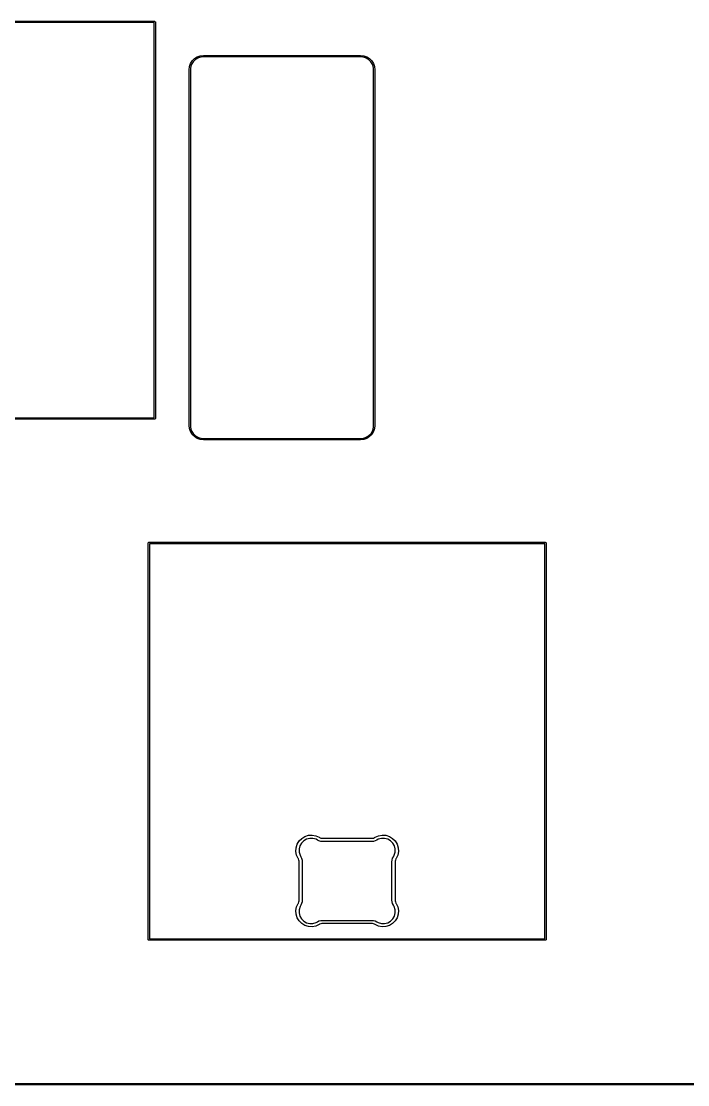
# Model space of a CAD drawing. Header units: millimetres. Extents: x 53 to 494, y -224 to -59.
# Drawn here: x 319.67 to 344.04, y -224.06 to -185.19 of the extents above; entities that cross this region are included whole.
import ezdxf

# ---------------------------------------------------------------- set-up
doc = ezdxf.new("R2010")
doc.units = ezdxf.units.MM
for name, color, linetype, true_color in [('Edge.Cuts', 254, 'CONTINUOUS', 0xd0d2cd), ('F.Courtyard', 6, 'CONTINUOUS', 0xff26e2), ('User.Eco2', 31, 'CONTINUOUS', 0xd8c852)]:
    doc.layers.add(name, color=color, linetype=linetype, true_color=true_color)

msp = doc.modelspace()

# ---------------------------------------------------------------- linework, layer by layer
at = {"layer": 'Edge.Cuts', "linetype": 'CONTINUOUS'}
for p, q in [((310.0493, -185.185), (324.5493, -185.185)), ((324.5243, -185.235), (310.0743, -185.235)), ((324.5243, -199.685), (324.5243, -185.235)), ((324.5493, -185.185), (324.558867, -185.186903)), ((324.558867, -185.186903), (324.572397, -185.200433)), ((324.572397, -185.200433), (324.5743, -185.21)), ((324.5743, -185.21), (324.5743, -199.71)), ((325.920076, -186.632658), (326.003207, -186.549527)), ((326.038883, -186.579894), (325.950443, -186.668334)), ((326.003207, -186.549527), (326.102754, -186.48698)), ((326.1472, -186.517361), (326.038883, -186.579894)), ((326.102754, -186.48698), (326.213725, -186.448156)), ((326.268012, -186.484997), (326.1472, -186.517361)), ((326.213725, -186.448156), (326.330547, -186.435001)), ((326.330548, -186.485001), (326.268012, -186.484997)), ((326.330547, -186.435001), (326.33055, -186.435001)), ((326.33055, -186.485001), (326.330548, -186.485)), ((326.330548, -186.485), (326.330548, -186.485001)), ((326.33055, -186.435001), (332.079339, -186.435001)), ((332.079339, -186.485001), (326.33055, -186.485001)), ((332.079339, -186.435001), (332.196163, -186.448163)), ((332.141874, -186.485), (332.079339, -186.485001)), ((332.262683, -186.51737), (332.141874, -186.485)), ((332.196163, -186.448163), (332.307129, -186.486991)), ((332.370997, -186.579905), (332.262683, -186.51737)), ((332.307129, -186.486991), (332.406672, -186.549538)), ((332.459435, -186.668343), (332.370997, -186.579905)), ((332.406672, -186.549538), (332.489802, -186.632668)), ((325.80555, -186.959998), (325.818705, -186.843176)), ((325.80555, -186.960001), (325.80555, -186.959998)), ((325.80555, -199.960001), (325.80555, -186.960001)), ((325.818705, -186.843176), (325.857529, -186.732205)), ((325.88791, -186.776651), (325.855546, -186.897463)), ((325.855546, -186.897463), (325.85555, -186.959999)), ((325.85555, -186.959999), (325.85555, -186.960001)), ((325.85555, -186.960001), (325.85555, -199.959999)), ((325.857529, -186.732205), (325.920076, -186.632658)), ((325.950443, -186.668334), (325.88791, -186.776651)), ((332.52197, -186.776657), (332.459435, -186.668343)), ((332.489802, -186.632668), (332.552349, -186.732211)), ((332.55434, -186.897466), (332.52197, -186.776657)), ((332.552349, -186.732211), (332.591177, -186.843177)), ((332.554339, -186.960001), (332.55434, -186.897466)), ((332.554339, -186.960003), (332.554339, -186.960001)), ((332.55555, -199.959999), (332.554339, -186.960003)), ((332.591177, -186.843177), (332.604338, -186.959996)), ((332.604338, -186.959996), (332.604339, -186.959999)), ((332.604339, -186.959999), (332.60555, -199.959999)), ((324.5493, -199.735), (310.0493, -199.735)), ((310.0743, -199.685), (324.5243, -199.685)), ((324.558867, -199.733097), (324.5493, -199.735)), ((324.572397, -199.719567), (324.558867, -199.733097)), ((324.5743, -199.71), (324.572397, -199.719567)), ((325.80555, -199.960002), (325.80555, -199.960001)), ((325.818715, -200.076824), (325.80555, -199.960002)), ((325.857545, -200.187788), (325.818715, -200.076824)), ((325.85555, -199.959999), (325.85555, -199.96)), ((325.85555, -199.96), (325.855551, -200.022535)), ((325.855551, -200.022535), (325.887924, -200.143342)), ((325.920093, -200.28733), (325.857545, -200.187788)), ((325.887924, -200.143342), (325.950459, -200.251654)), ((332.460633, -200.251648), (332.52317, -200.143338)), ((332.553548, -200.187784), (332.491, -200.287324)), ((332.52317, -200.143338), (332.555546, -200.022533)), ((332.59238, -200.076823), (332.553548, -200.187784)), ((332.555546, -200.022533), (332.55555, -199.959999)), ((332.60555, -199.960003), (332.59238, -200.076823)), ((332.60555, -199.959999), (332.605549, -199.960001)), ((332.605549, -199.960001), (332.60555, -199.960003)), ((326.003221, -200.370458), (325.920093, -200.28733)), ((325.950459, -200.251654), (326.038897, -200.340092)), ((326.102763, -200.433006), (326.003221, -200.370458)), ((326.038897, -200.340092), (326.147209, -200.402627)), ((326.213727, -200.471836), (326.102763, -200.433006)), ((326.147209, -200.402627), (326.268016, -200.435)), ((326.330549, -200.485001), (326.213727, -200.471836)), ((326.268016, -200.435), (326.330551, -200.435001)), ((326.33055, -200.485001), (326.330549, -200.485)), ((326.330549, -200.485), (326.330549, -200.485001)), ((332.08055, -200.485001), (326.33055, -200.485001)), ((326.330551, -200.435001), (332.080548, -200.435001)), ((332.080548, -200.435001), (332.143082, -200.434997)), ((332.080551, -200.485), (332.08055, -200.485001)), ((332.080552, -200.485001), (332.080551, -200.485)), ((332.197372, -200.471831), (332.080552, -200.485001)), ((332.143082, -200.434997), (332.263887, -200.402621)), ((332.308333, -200.432999), (332.197372, -200.471831)), ((332.263887, -200.402621), (332.372197, -200.340084)), ((332.407873, -200.370451), (332.308333, -200.432999)), ((332.372197, -200.340084), (332.460633, -200.251648)), ((332.491, -200.287324), (332.407873, -200.370451)), ((324.3118, -204.26), (324.313703, -204.250433)), ((324.3118, -218.76), (324.3118, -204.26)), ((324.313703, -204.250433), (324.327233, -204.236903)), ((324.327233, -204.236903), (324.3368, -204.235)), ((324.3368, -204.235), (338.8368, -204.235)), ((324.3618, -204.285), (324.3618, -218.735)), ((338.8118, -204.285), (324.3618, -204.285)), ((338.8118, -218.735), (338.8118, -204.285)), ((338.8368, -204.235), (338.846367, -204.236903)), ((338.846367, -204.236903), (338.859897, -204.250433)), ((338.859897, -204.250433), (338.8618, -204.26)), ((338.8618, -204.26), (338.8618, -218.76)), ((329.924451, -215.056884), (330.040409, -214.986909)), ((330.040409, -214.986909), (330.169774, -214.946819)), ((330.169774, -214.946819), (330.304981, -214.938958)), ((330.304981, -214.938958), (330.43812, -214.963787)), ((330.43812, -214.963787), (330.561403, -215.019852)), ((332.612195, -215.019853), (332.73548, -214.963787)), ((332.73548, -214.963787), (332.868619, -214.938959)), ((332.868619, -214.938959), (333.003826, -214.94682)), ((333.003826, -214.94682), (333.133191, -214.98691)), ((333.133191, -214.98691), (333.249148, -215.056885)), ((329.718619, -215.397974), (329.758709, -215.268609)), ((329.758709, -215.268609), (329.828684, -215.152651)), ((329.828684, -215.152651), (329.924451, -215.056884)), ((329.858393, -215.331018), (329.828967, -215.445294)), ((329.916895, -215.228536), (329.858393, -215.331018)), ((330.000336, -215.145095), (329.916895, -215.228536)), ((330.102818, -215.086593), (330.000336, -215.145095)), ((330.217094, -215.057167), (330.102818, -215.086593)), ((330.335085, -215.058897), (330.217094, -215.057167)), ((330.448449, -215.09166), (330.335085, -215.058897)), ((330.498882, -215.122277), (330.448449, -215.09166)), ((330.498884, -215.122279), (330.498882, -215.122277)), ((330.557826, -215.15124), (330.498884, -215.122279)), ((330.621049, -215.16901), (330.557826, -215.15124)), ((330.561403, -215.019852), (330.561406, -215.019853)), ((330.561406, -215.019853), (330.580158, -215.031327)), ((330.580158, -215.031327), (330.621225, -215.047036)), ((330.686446, -215.174999), (330.621049, -215.16901)), ((330.621225, -215.047036), (330.664462, -215.055023)), ((330.664462, -215.055023), (330.686446, -215.055)), ((330.686446, -215.055), (330.686447, -215.055)), ((330.686447, -215.175), (330.686446, -215.174999)), ((330.686447, -215.055), (331.5868, -215.055)), ((330.686448, -215.175), (330.686447, -215.175)), ((331.5868, -215.175), (330.686448, -215.175)), ((331.5868, -215.055), (332.487153, -215.055)), ((332.487151, -215.175), (331.5868, -215.175)), ((332.487153, -215.175), (332.487151, -215.175)), ((332.487153, -215.055), (332.487154, -215.055)), ((332.487154, -215.174999), (332.487153, -215.175)), ((332.487154, -215.055), (332.487155, -215.055)), ((332.552551, -215.169011), (332.487154, -215.174999)), ((332.487155, -215.055), (332.509139, -215.055024)), ((332.509139, -215.055024), (332.552375, -215.047037)), ((332.552375, -215.047037), (332.593441, -215.031328)), ((332.615774, -215.15124), (332.552551, -215.169011)), ((332.593441, -215.031328), (332.612193, -215.019854)), ((332.612193, -215.019854), (332.612194, -215.019853)), ((332.612194, -215.019853), (332.612195, -215.019853)), ((332.674717, -215.122278), (332.615774, -215.15124)), ((332.725151, -215.091661), (332.674717, -215.122277)), ((332.674717, -215.122277), (332.674717, -215.122278)), ((332.838515, -215.058898), (332.725151, -215.091661)), ((332.956506, -215.057168), (332.838515, -215.058898)), ((333.070782, -215.086594), (332.956506, -215.057168)), ((333.173263, -215.145096), (333.070782, -215.086594)), ((333.256704, -215.228537), (333.173263, -215.145096)), ((333.249148, -215.056885), (333.344915, -215.152652)), ((333.315206, -215.331018), (333.256704, -215.228537)), ((333.344632, -215.445294), (333.315206, -215.331018)), ((333.344915, -215.152652), (333.41489, -215.268609)), ((333.41489, -215.268609), (333.45498, -215.397974)), ((329.710758, -215.533181), (329.718619, -215.397974)), ((329.735587, -215.66632), (329.710758, -215.533181)), ((329.791652, -215.789603), (329.735587, -215.66632)), ((329.828967, -215.445294), (329.830697, -215.563285)), ((329.830697, -215.563285), (329.86346, -215.676649)), ((329.86346, -215.676649), (329.894077, -215.727082)), ((329.894077, -215.727082), (329.894079, -215.727084)), ((329.894079, -215.727084), (329.92304, -215.786026)), ((333.250553, -215.786017), (333.279519, -215.727089)), ((333.279519, -215.727089), (333.279521, -215.727085)), ((333.279521, -215.727085), (333.279526, -215.727075)), ((333.279526, -215.727075), (333.27953, -215.727069)), ((333.27953, -215.727069), (333.279531, -215.727067)), ((333.279531, -215.727067), (333.310139, -215.676649)), ((333.310139, -215.676649), (333.342902, -215.563285)), ((333.342902, -215.563285), (333.344632, -215.445294)), ((333.438013, -215.66632), (333.381947, -215.789605)), ((333.462841, -215.533181), (333.438013, -215.66632)), ((333.45498, -215.397974), (333.462841, -215.533181)), ((329.791653, -215.789606), (329.791652, -215.789603)), ((329.803127, -215.808358), (329.791653, -215.789606)), ((329.818836, -215.849425), (329.803127, -215.808358)), ((329.826823, -215.892662), (329.818836, -215.849425)), ((329.826799, -216.615), (329.8268, -215.914647)), ((329.8268, -215.914646), (329.826823, -215.892662)), ((329.8268, -215.914647), (329.8268, -215.914646)), ((329.92304, -215.786026), (329.94081, -215.849249)), ((329.94081, -215.849249), (329.946799, -215.914646)), ((329.946799, -215.914646), (329.9468, -215.914647)), ((329.9468, -215.914647), (329.946799, -216.615)), ((333.2268, -215.914647), (333.226803, -215.914631)), ((333.226801, -216.615), (333.2268, -215.914647)), ((333.226803, -215.914631), (333.232778, -215.849252)), ((333.232778, -215.849252), (333.250553, -215.786017)), ((333.354753, -215.849422), (333.346772, -215.89265)), ((333.346772, -215.89265), (333.3468, -215.914629)), ((333.3468, -215.914629), (333.346797, -215.914635)), ((333.346797, -215.914635), (333.3468, -215.914647)), ((333.3468, -215.914647), (333.346801, -216.615)), ((333.370463, -215.808366), (333.354753, -215.849422)), ((333.381938, -215.789621), (333.370463, -215.808366)), ((333.38194, -215.78961), (333.381938, -215.789621)), ((333.381947, -215.789605), (333.38194, -215.78961)), ((329.8268, -217.315353), (329.826799, -216.615)), ((329.946799, -216.615), (329.946799, -217.315351)), ((333.2268, -217.31535), (333.226801, -216.615)), ((333.346801, -216.615), (333.3468, -217.315353)), ((329.818836, -217.380575), (329.826823, -217.337338)), ((329.8268, -217.315354), (329.8268, -217.315353)), ((329.826823, -217.337338), (329.8268, -217.315354)), ((329.9468, -217.315352), (329.94081, -217.380751)), ((329.946799, -217.315351), (329.9468, -217.315352)), ((333.2268, -217.315351), (333.2268, -217.31535)), ((333.232789, -217.380751), (333.2268, -217.315351)), ((333.3468, -217.315355), (333.346776, -217.337339)), ((333.346776, -217.337339), (333.354763, -217.380575)), ((333.3468, -217.315353), (333.346799, -217.315354)), ((333.346799, -217.315354), (333.3468, -217.315355)), ((329.710759, -217.696819), (329.735587, -217.56368)), ((329.71862, -217.832026), (329.710759, -217.696819)), ((329.735587, -217.56368), (329.791653, -217.440395)), ((329.791653, -217.440394), (329.803127, -217.421642)), ((329.791653, -217.440395), (329.791653, -217.440394)), ((329.803127, -217.421642), (329.818836, -217.380575)), ((329.830698, -217.666715), (329.828968, -217.784706)), ((329.863461, -217.553351), (329.830698, -217.666715)), ((329.894077, -217.502917), (329.863461, -217.553351)), ((329.894079, -217.502916), (329.894077, -217.502917)), ((329.92304, -217.443974), (329.894079, -217.502916)), ((329.94081, -217.380751), (329.92304, -217.443974)), ((333.25056, -217.443974), (333.232789, -217.380751)), ((333.27952, -217.502913), (333.25056, -217.443974)), ((333.279521, -217.502916), (333.27952, -217.502913)), ((333.31014, -217.553351), (333.279521, -217.502916)), ((333.342904, -217.666716), (333.31014, -217.553351)), ((333.344634, -217.784707), (333.342904, -217.666716)), ((333.354763, -217.380575), (333.370472, -217.421641)), ((333.370472, -217.421641), (333.381946, -217.440393)), ((333.381946, -217.440393), (333.381947, -217.440394)), ((333.381947, -217.440394), (333.438014, -217.56368)), ((333.438014, -217.56368), (333.462843, -217.696819)), ((333.462843, -217.696819), (333.454983, -217.832026)), ((329.75871, -217.961391), (329.71862, -217.832026)), ((329.828685, -218.077348), (329.75871, -217.961391)), ((329.924452, -218.173115), (329.828685, -218.077348)), ((329.828968, -217.784706), (329.858394, -217.898982)), ((329.858394, -217.898982), (329.916896, -218.001463)), ((329.916896, -218.001463), (330.000337, -218.084904)), ((330.000337, -218.084904), (330.102818, -218.143406)), ((330.448449, -218.138339), (330.498882, -218.107722)), ((330.498882, -218.107722), (330.498884, -218.107721)), ((330.498884, -218.107721), (330.557826, -218.07876)), ((330.557826, -218.07876), (330.621049, -218.06099)), ((330.621049, -218.06099), (330.686446, -218.055)), ((330.686446, -218.055), (330.686447, -218.055)), ((330.686447, -218.055), (331.5868, -218.055)), ((331.5868, -218.055), (332.487153, -218.055)), ((332.487153, -218.055), (332.487154, -218.055)), ((332.487154, -218.055), (332.552552, -218.060991)), ((332.552552, -218.060991), (332.615773, -218.078761)), ((332.615773, -218.078761), (332.674714, -218.10772)), ((332.674714, -218.10772), (332.674716, -218.107721)), ((332.674716, -218.107721), (332.725151, -218.13834)), ((333.070783, -218.143408), (333.173265, -218.084907)), ((333.173265, -218.084907), (333.256707, -218.001465)), ((333.344917, -218.07735), (333.24915, -218.173117)), ((333.256707, -218.001465), (333.315208, -217.898983)), ((333.315208, -217.898983), (333.344634, -217.784707)), ((333.414892, -217.961392), (333.344917, -218.07735)), ((333.454983, -217.832026), (333.414892, -217.961392)), ((330.040409, -218.24309), (329.924452, -218.173115)), ((330.169774, -218.28318), (330.040409, -218.24309)), ((330.102818, -218.143406), (330.217094, -218.172832)), ((330.304981, -218.291041), (330.169774, -218.28318)), ((330.217094, -218.172832), (330.335085, -218.171102)), ((330.43812, -218.266213), (330.304981, -218.291041)), ((330.335085, -218.171102), (330.448449, -218.138339)), ((330.561403, -218.210147), (330.43812, -218.266213)), ((330.561406, -218.210147), (330.561403, -218.210147)), ((330.580158, -218.198673), (330.561406, -218.210147)), ((330.621225, -218.182964), (330.580158, -218.198673)), ((330.664462, -218.174977), (330.621225, -218.182964)), ((330.686446, -218.175), (330.664462, -218.174977)), ((330.686447, -218.175), (330.686446, -218.174999)), ((330.686446, -218.174999), (330.686446, -218.175)), ((331.5868, -218.175), (330.686447, -218.175)), ((332.487152, -218.175), (331.5868, -218.175)), ((332.487153, -218.175), (332.487152, -218.175)), ((332.509137, -218.174977), (332.487153, -218.174999)), ((332.487153, -218.174999), (332.487153, -218.175)), ((332.552375, -218.182965), (332.509137, -218.174977)), ((332.593442, -218.198674), (332.552375, -218.182965)), ((332.612193, -218.210146), (332.593442, -218.198674)), ((332.612194, -218.210147), (332.612193, -218.210146)), ((332.73548, -218.266214), (332.612194, -218.210147)), ((332.725151, -218.13834), (332.838516, -218.171104)), ((332.868619, -218.291043), (332.73548, -218.266214)), ((332.838516, -218.171104), (332.956507, -218.172834)), ((333.003826, -218.283183), (332.868619, -218.291043)), ((332.956507, -218.172834), (333.070783, -218.143408)), ((333.133192, -218.243092), (333.003826, -218.283183)), ((333.24915, -218.173117), (333.133192, -218.243092)), ((324.313703, -218.769567), (324.3118, -218.76)), ((324.327233, -218.783097), (324.313703, -218.769567)), ((324.3368, -218.785), (324.327233, -218.783097)), ((338.8368, -218.785), (324.3368, -218.785)), ((324.3618, -218.735), (338.8118, -218.735)), ((338.846367, -218.783097), (338.8368, -218.785)), ((338.859897, -218.769567), (338.846367, -218.783097)), ((338.8618, -218.76), (338.859897, -218.769567)), ((493.5, -224.065), (53.5, -224.065)), ((53.525, -224.015), (493.475, -224.015))]:
    msp.add_line(p, q, dxfattribs=at)
at = {"layer": 'F.Courtyard', "linetype": 'CONTINUOUS'}
for p, q in [((310.0493, -185.185), (324.5493, -185.185)), ((324.5243, -185.235), (310.0743, -185.235)), ((324.5243, -199.685), (324.5243, -185.235)), ((324.5493, -185.185), (324.558867, -185.186903)), ((324.558867, -185.186903), (324.572397, -185.200433)), ((324.572397, -185.200433), (324.5743, -185.21)), ((324.5743, -185.21), (324.5743, -199.71)), ((325.920076, -186.632658), (326.003207, -186.549527)), ((326.038883, -186.579894), (325.950443, -186.668334)), ((326.003207, -186.549527), (326.102754, -186.48698)), ((326.1472, -186.517361), (326.038883, -186.579894)), ((326.102754, -186.48698), (326.213725, -186.448156)), ((326.268012, -186.484997), (326.1472, -186.517361)), ((326.213725, -186.448156), (326.330547, -186.435001)), ((326.330548, -186.485001), (326.268012, -186.484997)), ((326.330547, -186.435001), (326.33055, -186.435001)), ((326.33055, -186.485001), (326.330548, -186.485)), ((326.330548, -186.485), (326.330548, -186.485001)), ((326.33055, -186.435001), (332.079339, -186.435001)), ((332.079339, -186.485001), (326.33055, -186.485001)), ((332.079339, -186.435001), (332.196163, -186.448163)), ((332.141874, -186.485), (332.079339, -186.485001)), ((332.262683, -186.51737), (332.141874, -186.485)), ((332.196163, -186.448163), (332.307129, -186.486991)), ((332.370997, -186.579905), (332.262683, -186.51737)), ((332.307129, -186.486991), (332.406672, -186.549538)), ((332.459435, -186.668343), (332.370997, -186.579905)), ((332.406672, -186.549538), (332.489802, -186.632668)), ((325.80555, -186.959998), (325.818705, -186.843176)), ((325.80555, -186.960001), (325.80555, -186.959998)), ((325.80555, -199.960001), (325.80555, -186.960001)), ((325.818705, -186.843176), (325.857529, -186.732205)), ((325.88791, -186.776651), (325.855546, -186.897463)), ((325.855546, -186.897463), (325.85555, -186.959999)), ((325.85555, -186.959999), (325.85555, -186.960001)), ((325.85555, -186.960001), (325.85555, -199.959999)), ((325.857529, -186.732205), (325.920076, -186.632658)), ((325.950443, -186.668334), (325.88791, -186.776651)), ((332.52197, -186.776657), (332.459435, -186.668343)), ((332.489802, -186.632668), (332.552349, -186.732211)), ((332.55434, -186.897466), (332.52197, -186.776657)), ((332.552349, -186.732211), (332.591177, -186.843177)), ((332.554339, -186.960001), (332.55434, -186.897466)), ((332.554339, -186.960003), (332.554339, -186.960001)), ((332.55555, -199.959999), (332.554339, -186.960003)), ((332.591177, -186.843177), (332.604338, -186.959996)), ((332.604338, -186.959996), (332.604339, -186.959999)), ((332.604339, -186.959999), (332.60555, -199.959999)), ((324.5493, -199.735), (310.0493, -199.735)), ((310.0743, -199.685), (324.5243, -199.685)), ((324.558867, -199.733097), (324.5493, -199.735)), ((324.572397, -199.719567), (324.558867, -199.733097)), ((324.5743, -199.71), (324.572397, -199.719567)), ((325.80555, -199.960002), (325.80555, -199.960001)), ((325.818715, -200.076824), (325.80555, -199.960002)), ((325.857545, -200.187788), (325.818715, -200.076824)), ((325.85555, -199.959999), (325.85555, -199.96)), ((325.85555, -199.96), (325.855551, -200.022535)), ((325.855551, -200.022535), (325.887924, -200.143342)), ((325.920093, -200.28733), (325.857545, -200.187788)), ((325.887924, -200.143342), (325.950459, -200.251654)), ((332.460633, -200.251648), (332.52317, -200.143338)), ((332.553548, -200.187784), (332.491, -200.287324)), ((332.52317, -200.143338), (332.555546, -200.022533)), ((332.59238, -200.076823), (332.553548, -200.187784)), ((332.555546, -200.022533), (332.55555, -199.959999)), ((332.60555, -199.960003), (332.59238, -200.076823)), ((332.60555, -199.959999), (332.605549, -199.960001)), ((332.605549, -199.960001), (332.60555, -199.960003)), ((326.003221, -200.370458), (325.920093, -200.28733)), ((325.950459, -200.251654), (326.038897, -200.340092)), ((326.102763, -200.433006), (326.003221, -200.370458)), ((326.038897, -200.340092), (326.147209, -200.402627)), ((326.213727, -200.471836), (326.102763, -200.433006)), ((326.147209, -200.402627), (326.268016, -200.435)), ((326.330549, -200.485001), (326.213727, -200.471836)), ((326.268016, -200.435), (326.330551, -200.435001)), ((326.33055, -200.485001), (326.330549, -200.485)), ((326.330549, -200.485), (326.330549, -200.485001)), ((332.08055, -200.485001), (326.33055, -200.485001)), ((326.330551, -200.435001), (332.080548, -200.435001)), ((332.080548, -200.435001), (332.143082, -200.434997)), ((332.080551, -200.485), (332.08055, -200.485001)), ((332.080552, -200.485001), (332.080551, -200.485)), ((332.197372, -200.471831), (332.080552, -200.485001)), ((332.143082, -200.434997), (332.263887, -200.402621)), ((332.308333, -200.432999), (332.197372, -200.471831)), ((332.263887, -200.402621), (332.372197, -200.340084)), ((332.407873, -200.370451), (332.308333, -200.432999)), ((332.372197, -200.340084), (332.460633, -200.251648)), ((332.491, -200.287324), (332.407873, -200.370451)), ((324.3118, -204.26), (324.313703, -204.250433)), ((324.3118, -218.76), (324.3118, -204.26)), ((324.313703, -204.250433), (324.327233, -204.236903)), ((324.327233, -204.236903), (324.3368, -204.235)), ((324.3368, -204.235), (338.8368, -204.235)), ((324.3618, -204.285), (324.3618, -218.735)), ((338.8118, -204.285), (324.3618, -204.285)), ((338.8118, -218.735), (338.8118, -204.285)), ((338.8368, -204.235), (338.846367, -204.236903)), ((338.846367, -204.236903), (338.859897, -204.250433)), ((338.859897, -204.250433), (338.8618, -204.26)), ((338.8618, -204.26), (338.8618, -218.76)), ((329.924451, -215.056884), (330.040409, -214.986909)), ((330.040409, -214.986909), (330.169774, -214.946819)), ((330.169774, -214.946819), (330.304981, -214.938958)), ((330.304981, -214.938958), (330.43812, -214.963787)), ((330.43812, -214.963787), (330.561403, -215.019852)), ((332.612195, -215.019853), (332.73548, -214.963787)), ((332.73548, -214.963787), (332.868619, -214.938959)), ((332.868619, -214.938959), (333.003826, -214.94682)), ((333.003826, -214.94682), (333.133191, -214.98691)), ((333.133191, -214.98691), (333.249148, -215.056885)), ((329.718619, -215.397974), (329.758709, -215.268609)), ((329.758709, -215.268609), (329.828684, -215.152651)), ((329.828684, -215.152651), (329.924451, -215.056884)), ((329.858393, -215.331018), (329.828967, -215.445294)), ((329.916895, -215.228536), (329.858393, -215.331018)), ((330.000336, -215.145095), (329.916895, -215.228536)), ((330.102818, -215.086593), (330.000336, -215.145095)), ((330.217094, -215.057167), (330.102818, -215.086593)), ((330.335085, -215.058897), (330.217094, -215.057167)), ((330.448449, -215.09166), (330.335085, -215.058897)), ((330.498882, -215.122277), (330.448449, -215.09166)), ((330.498884, -215.122279), (330.498882, -215.122277)), ((330.557826, -215.15124), (330.498884, -215.122279)), ((330.621049, -215.16901), (330.557826, -215.15124)), ((330.561403, -215.019852), (330.561406, -215.019853)), ((330.561406, -215.019853), (330.580158, -215.031327)), ((330.580158, -215.031327), (330.621225, -215.047036)), ((330.686446, -215.174999), (330.621049, -215.16901)), ((330.621225, -215.047036), (330.664462, -215.055023)), ((330.664462, -215.055023), (330.686446, -215.055)), ((330.686446, -215.055), (330.686447, -215.055)), ((330.686447, -215.175), (330.686446, -215.174999)), ((330.686447, -215.055), (331.5868, -215.055)), ((330.686448, -215.175), (330.686447, -215.175)), ((331.5868, -215.175), (330.686448, -215.175)), ((331.5868, -215.055), (332.487153, -215.055)), ((332.487151, -215.175), (331.5868, -215.175)), ((332.487153, -215.175), (332.487151, -215.175)), ((332.487153, -215.055), (332.487154, -215.055)), ((332.487154, -215.174999), (332.487153, -215.175)), ((332.487154, -215.055), (332.487155, -215.055)), ((332.552551, -215.169011), (332.487154, -215.174999)), ((332.487155, -215.055), (332.509139, -215.055024)), ((332.509139, -215.055024), (332.552375, -215.047037)), ((332.552375, -215.047037), (332.593441, -215.031328)), ((332.615774, -215.15124), (332.552551, -215.169011)), ((332.593441, -215.031328), (332.612193, -215.019854)), ((332.612193, -215.019854), (332.612194, -215.019853)), ((332.612194, -215.019853), (332.612195, -215.019853)), ((332.674717, -215.122278), (332.615774, -215.15124)), ((332.725151, -215.091661), (332.674717, -215.122277)), ((332.674717, -215.122277), (332.674717, -215.122278)), ((332.838515, -215.058898), (332.725151, -215.091661)), ((332.956506, -215.057168), (332.838515, -215.058898)), ((333.070782, -215.086594), (332.956506, -215.057168)), ((333.173263, -215.145096), (333.070782, -215.086594)), ((333.256704, -215.228537), (333.173263, -215.145096)), ((333.249148, -215.056885), (333.344915, -215.152652)), ((333.315206, -215.331018), (333.256704, -215.228537)), ((333.344632, -215.445294), (333.315206, -215.331018)), ((333.344915, -215.152652), (333.41489, -215.268609)), ((333.41489, -215.268609), (333.45498, -215.397974)), ((329.710758, -215.533181), (329.718619, -215.397974)), ((329.735587, -215.66632), (329.710758, -215.533181)), ((329.791652, -215.789603), (329.735587, -215.66632)), ((329.828967, -215.445294), (329.830697, -215.563285)), ((329.830697, -215.563285), (329.86346, -215.676649)), ((329.86346, -215.676649), (329.894077, -215.727082)), ((329.894077, -215.727082), (329.894079, -215.727084)), ((329.894079, -215.727084), (329.92304, -215.786026)), ((333.250553, -215.786017), (333.279519, -215.727089)), ((333.279519, -215.727089), (333.279521, -215.727085)), ((333.279521, -215.727085), (333.279526, -215.727075)), ((333.279526, -215.727075), (333.27953, -215.727069)), ((333.27953, -215.727069), (333.279531, -215.727067)), ((333.279531, -215.727067), (333.310139, -215.676649)), ((333.310139, -215.676649), (333.342902, -215.563285)), ((333.342902, -215.563285), (333.344632, -215.445294)), ((333.438013, -215.66632), (333.381947, -215.789605)), ((333.462841, -215.533181), (333.438013, -215.66632)), ((333.45498, -215.397974), (333.462841, -215.533181)), ((329.791653, -215.789606), (329.791652, -215.789603)), ((329.803127, -215.808358), (329.791653, -215.789606)), ((329.818836, -215.849425), (329.803127, -215.808358)), ((329.826823, -215.892662), (329.818836, -215.849425)), ((329.826799, -216.615), (329.8268, -215.914647)), ((329.8268, -215.914646), (329.826823, -215.892662)), ((329.8268, -215.914647), (329.8268, -215.914646)), ((329.92304, -215.786026), (329.94081, -215.849249)), ((329.94081, -215.849249), (329.946799, -215.914646)), ((329.946799, -215.914646), (329.9468, -215.914647)), ((329.9468, -215.914647), (329.946799, -216.615)), ((333.2268, -215.914647), (333.226803, -215.914631)), ((333.226801, -216.615), (333.2268, -215.914647)), ((333.226803, -215.914631), (333.232778, -215.849252)), ((333.232778, -215.849252), (333.250553, -215.786017)), ((333.354753, -215.849422), (333.346772, -215.89265)), ((333.346772, -215.89265), (333.3468, -215.914629)), ((333.3468, -215.914629), (333.346797, -215.914635)), ((333.346797, -215.914635), (333.3468, -215.914647)), ((333.3468, -215.914647), (333.346801, -216.615)), ((333.370463, -215.808366), (333.354753, -215.849422)), ((333.381938, -215.789621), (333.370463, -215.808366)), ((333.38194, -215.78961), (333.381938, -215.789621)), ((333.381947, -215.789605), (333.38194, -215.78961)), ((329.8268, -217.315353), (329.826799, -216.615)), ((329.946799, -216.615), (329.946799, -217.315351)), ((333.2268, -217.31535), (333.226801, -216.615)), ((333.346801, -216.615), (333.3468, -217.315353)), ((329.818836, -217.380575), (329.826823, -217.337338)), ((329.8268, -217.315354), (329.8268, -217.315353)), ((329.826823, -217.337338), (329.8268, -217.315354)), ((329.9468, -217.315352), (329.94081, -217.380751)), ((329.946799, -217.315351), (329.9468, -217.315352)), ((333.2268, -217.315351), (333.2268, -217.31535)), ((333.232789, -217.380751), (333.2268, -217.315351)), ((333.3468, -217.315355), (333.346776, -217.337339)), ((333.346776, -217.337339), (333.354763, -217.380575)), ((333.3468, -217.315353), (333.346799, -217.315354)), ((333.346799, -217.315354), (333.3468, -217.315355)), ((329.710759, -217.696819), (329.735587, -217.56368)), ((329.71862, -217.832026), (329.710759, -217.696819)), ((329.735587, -217.56368), (329.791653, -217.440395)), ((329.791653, -217.440394), (329.803127, -217.421642)), ((329.791653, -217.440395), (329.791653, -217.440394)), ((329.803127, -217.421642), (329.818836, -217.380575)), ((329.830698, -217.666715), (329.828968, -217.784706)), ((329.863461, -217.553351), (329.830698, -217.666715)), ((329.894077, -217.502917), (329.863461, -217.553351)), ((329.894079, -217.502916), (329.894077, -217.502917)), ((329.92304, -217.443974), (329.894079, -217.502916)), ((329.94081, -217.380751), (329.92304, -217.443974)), ((333.25056, -217.443974), (333.232789, -217.380751)), ((333.27952, -217.502913), (333.25056, -217.443974)), ((333.279521, -217.502916), (333.27952, -217.502913)), ((333.31014, -217.553351), (333.279521, -217.502916)), ((333.342904, -217.666716), (333.31014, -217.553351)), ((333.344634, -217.784707), (333.342904, -217.666716)), ((333.354763, -217.380575), (333.370472, -217.421641)), ((333.370472, -217.421641), (333.381946, -217.440393)), ((333.381946, -217.440393), (333.381947, -217.440394)), ((333.381947, -217.440394), (333.438014, -217.56368)), ((333.438014, -217.56368), (333.462843, -217.696819)), ((333.462843, -217.696819), (333.454983, -217.832026)), ((329.75871, -217.961391), (329.71862, -217.832026)), ((329.828685, -218.077348), (329.75871, -217.961391)), ((329.924452, -218.173115), (329.828685, -218.077348)), ((329.828968, -217.784706), (329.858394, -217.898982)), ((329.858394, -217.898982), (329.916896, -218.001463)), ((329.916896, -218.001463), (330.000337, -218.084904)), ((330.000337, -218.084904), (330.102818, -218.143406)), ((330.448449, -218.138339), (330.498882, -218.107722)), ((330.498882, -218.107722), (330.498884, -218.107721)), ((330.498884, -218.107721), (330.557826, -218.07876)), ((330.557826, -218.07876), (330.621049, -218.06099)), ((330.621049, -218.06099), (330.686446, -218.055)), ((330.686446, -218.055), (330.686447, -218.055)), ((330.686447, -218.055), (331.5868, -218.055)), ((331.5868, -218.055), (332.487153, -218.055)), ((332.487153, -218.055), (332.487154, -218.055)), ((332.487154, -218.055), (332.552552, -218.060991)), ((332.552552, -218.060991), (332.615773, -218.078761)), ((332.615773, -218.078761), (332.674714, -218.10772)), ((332.674714, -218.10772), (332.674716, -218.107721)), ((332.674716, -218.107721), (332.725151, -218.13834)), ((333.070783, -218.143408), (333.173265, -218.084907)), ((333.173265, -218.084907), (333.256707, -218.001465)), ((333.344917, -218.07735), (333.24915, -218.173117)), ((333.256707, -218.001465), (333.315208, -217.898983)), ((333.315208, -217.898983), (333.344634, -217.784707)), ((333.414892, -217.961392), (333.344917, -218.07735)), ((333.454983, -217.832026), (333.414892, -217.961392)), ((330.040409, -218.24309), (329.924452, -218.173115)), ((330.169774, -218.28318), (330.040409, -218.24309)), ((330.102818, -218.143406), (330.217094, -218.172832)), ((330.304981, -218.291041), (330.169774, -218.28318)), ((330.217094, -218.172832), (330.335085, -218.171102)), ((330.43812, -218.266213), (330.304981, -218.291041)), ((330.335085, -218.171102), (330.448449, -218.138339)), ((330.561403, -218.210147), (330.43812, -218.266213)), ((330.561406, -218.210147), (330.561403, -218.210147)), ((330.580158, -218.198673), (330.561406, -218.210147)), ((330.621225, -218.182964), (330.580158, -218.198673)), ((330.664462, -218.174977), (330.621225, -218.182964)), ((330.686446, -218.175), (330.664462, -218.174977)), ((330.686447, -218.175), (330.686446, -218.174999)), ((330.686446, -218.174999), (330.686446, -218.175)), ((331.5868, -218.175), (330.686447, -218.175)), ((332.487152, -218.175), (331.5868, -218.175)), ((332.487153, -218.175), (332.487152, -218.175)), ((332.509137, -218.174977), (332.487153, -218.174999)), ((332.487153, -218.174999), (332.487153, -218.175)), ((332.552375, -218.182965), (332.509137, -218.174977)), ((332.593442, -218.198674), (332.552375, -218.182965)), ((332.612193, -218.210146), (332.593442, -218.198674)), ((332.612194, -218.210147), (332.612193, -218.210146)), ((332.73548, -218.266214), (332.612194, -218.210147)), ((332.725151, -218.13834), (332.838516, -218.171104)), ((332.868619, -218.291043), (332.73548, -218.266214)), ((332.838516, -218.171104), (332.956507, -218.172834)), ((333.003826, -218.283183), (332.868619, -218.291043)), ((332.956507, -218.172834), (333.070783, -218.143408)), ((333.133192, -218.243092), (333.003826, -218.283183)), ((333.24915, -218.173117), (333.133192, -218.243092)), ((324.313703, -218.769567), (324.3118, -218.76)), ((324.327233, -218.783097), (324.313703, -218.769567)), ((324.3368, -218.785), (324.327233, -218.783097)), ((338.8368, -218.785), (324.3368, -218.785)), ((324.3618, -218.735), (338.8118, -218.735)), ((338.846367, -218.783097), (338.8368, -218.785)), ((338.859897, -218.769567), (338.846367, -218.783097)), ((338.8618, -218.76), (338.859897, -218.769567)), ((493.5, -224.065), (53.5, -224.065)), ((53.525, -224.015), (493.475, -224.015))]:
    msp.add_line(p, q, dxfattribs=at)
at = {"layer": 'User.Eco2', "linetype": 'CONTINUOUS'}
for p, q in [((310.0493, -185.185), (324.5493, -185.185)), ((324.5243, -185.235), (310.0743, -185.235)), ((324.5243, -199.685), (324.5243, -185.235)), ((324.5493, -185.185), (324.558867, -185.186903)), ((324.558867, -185.186903), (324.572397, -185.200433)), ((324.572397, -185.200433), (324.5743, -185.21)), ((324.5743, -185.21), (324.5743, -199.71)), ((325.920076, -186.632658), (326.003207, -186.549527)), ((326.038883, -186.579894), (325.950443, -186.668334)), ((326.003207, -186.549527), (326.102754, -186.48698)), ((326.1472, -186.517361), (326.038883, -186.579894)), ((326.102754, -186.48698), (326.213725, -186.448156)), ((326.268012, -186.484997), (326.1472, -186.517361)), ((326.213725, -186.448156), (326.330547, -186.435001)), ((326.330548, -186.485001), (326.268012, -186.484997)), ((326.330547, -186.435001), (326.33055, -186.435001)), ((326.33055, -186.485001), (326.330548, -186.485)), ((326.330548, -186.485), (326.330548, -186.485001)), ((326.33055, -186.435001), (332.079339, -186.435001)), ((332.079339, -186.485001), (326.33055, -186.485001)), ((332.079339, -186.435001), (332.196163, -186.448163)), ((332.141874, -186.485), (332.079339, -186.485001)), ((332.262683, -186.51737), (332.141874, -186.485)), ((332.196163, -186.448163), (332.307129, -186.486991)), ((332.370997, -186.579905), (332.262683, -186.51737)), ((332.307129, -186.486991), (332.406672, -186.549538)), ((332.459435, -186.668343), (332.370997, -186.579905)), ((332.406672, -186.549538), (332.489802, -186.632668)), ((325.80555, -186.959998), (325.818705, -186.843176)), ((325.80555, -186.960001), (325.80555, -186.959998)), ((325.80555, -199.960001), (325.80555, -186.960001)), ((325.818705, -186.843176), (325.857529, -186.732205)), ((325.88791, -186.776651), (325.855546, -186.897463)), ((325.855546, -186.897463), (325.85555, -186.959999)), ((325.85555, -186.959999), (325.85555, -186.960001)), ((325.85555, -186.960001), (325.85555, -199.959999)), ((325.857529, -186.732205), (325.920076, -186.632658)), ((325.950443, -186.668334), (325.88791, -186.776651)), ((332.52197, -186.776657), (332.459435, -186.668343)), ((332.489802, -186.632668), (332.552349, -186.732211)), ((332.55434, -186.897466), (332.52197, -186.776657)), ((332.552349, -186.732211), (332.591177, -186.843177)), ((332.554339, -186.960001), (332.55434, -186.897466)), ((332.554339, -186.960003), (332.554339, -186.960001)), ((332.55555, -199.959999), (332.554339, -186.960003)), ((332.591177, -186.843177), (332.604338, -186.959996)), ((332.604338, -186.959996), (332.604339, -186.959999)), ((332.604339, -186.959999), (332.60555, -199.959999)), ((324.5493, -199.735), (310.0493, -199.735)), ((310.0743, -199.685), (324.5243, -199.685)), ((324.558867, -199.733097), (324.5493, -199.735)), ((324.572397, -199.719567), (324.558867, -199.733097)), ((324.5743, -199.71), (324.572397, -199.719567)), ((325.80555, -199.960002), (325.80555, -199.960001)), ((325.818715, -200.076824), (325.80555, -199.960002)), ((325.857545, -200.187788), (325.818715, -200.076824)), ((325.85555, -199.959999), (325.85555, -199.96)), ((325.85555, -199.96), (325.855551, -200.022535)), ((325.855551, -200.022535), (325.887924, -200.143342)), ((325.920093, -200.28733), (325.857545, -200.187788)), ((325.887924, -200.143342), (325.950459, -200.251654)), ((332.460633, -200.251648), (332.52317, -200.143338)), ((332.553548, -200.187784), (332.491, -200.287324)), ((332.52317, -200.143338), (332.555546, -200.022533)), ((332.59238, -200.076823), (332.553548, -200.187784)), ((332.555546, -200.022533), (332.55555, -199.959999)), ((332.60555, -199.960003), (332.59238, -200.076823)), ((332.60555, -199.959999), (332.605549, -199.960001)), ((332.605549, -199.960001), (332.60555, -199.960003)), ((326.003221, -200.370458), (325.920093, -200.28733)), ((325.950459, -200.251654), (326.038897, -200.340092)), ((326.102763, -200.433006), (326.003221, -200.370458)), ((326.038897, -200.340092), (326.147209, -200.402627)), ((326.213727, -200.471836), (326.102763, -200.433006)), ((326.147209, -200.402627), (326.268016, -200.435)), ((326.330549, -200.485001), (326.213727, -200.471836)), ((326.268016, -200.435), (326.330551, -200.435001)), ((326.33055, -200.485001), (326.330549, -200.485)), ((326.330549, -200.485), (326.330549, -200.485001)), ((332.08055, -200.485001), (326.33055, -200.485001)), ((326.330551, -200.435001), (332.080548, -200.435001)), ((332.080548, -200.435001), (332.143082, -200.434997)), ((332.080551, -200.485), (332.08055, -200.485001)), ((332.080552, -200.485001), (332.080551, -200.485)), ((332.197372, -200.471831), (332.080552, -200.485001)), ((332.143082, -200.434997), (332.263887, -200.402621)), ((332.308333, -200.432999), (332.197372, -200.471831)), ((332.263887, -200.402621), (332.372197, -200.340084)), ((332.407873, -200.370451), (332.308333, -200.432999)), ((332.372197, -200.340084), (332.460633, -200.251648)), ((332.491, -200.287324), (332.407873, -200.370451)), ((324.3118, -204.26), (324.313703, -204.250433)), ((324.3118, -218.76), (324.3118, -204.26)), ((324.313703, -204.250433), (324.327233, -204.236903)), ((324.327233, -204.236903), (324.3368, -204.235)), ((324.3368, -204.235), (338.8368, -204.235)), ((324.3618, -204.285), (324.3618, -218.735)), ((338.8118, -204.285), (324.3618, -204.285)), ((338.8118, -218.735), (338.8118, -204.285)), ((338.8368, -204.235), (338.846367, -204.236903)), ((338.846367, -204.236903), (338.859897, -204.250433)), ((338.859897, -204.250433), (338.8618, -204.26)), ((338.8618, -204.26), (338.8618, -218.76)), ((329.924451, -215.056884), (330.040409, -214.986909)), ((330.040409, -214.986909), (330.169774, -214.946819)), ((330.169774, -214.946819), (330.304981, -214.938958)), ((330.304981, -214.938958), (330.43812, -214.963787)), ((330.43812, -214.963787), (330.561403, -215.019852)), ((332.612195, -215.019853), (332.73548, -214.963787)), ((332.73548, -214.963787), (332.868619, -214.938959)), ((332.868619, -214.938959), (333.003826, -214.94682)), ((333.003826, -214.94682), (333.133191, -214.98691)), ((333.133191, -214.98691), (333.249148, -215.056885)), ((329.718619, -215.397974), (329.758709, -215.268609)), ((329.758709, -215.268609), (329.828684, -215.152651)), ((329.828684, -215.152651), (329.924451, -215.056884)), ((329.858393, -215.331018), (329.828967, -215.445294)), ((329.916895, -215.228536), (329.858393, -215.331018)), ((330.000336, -215.145095), (329.916895, -215.228536)), ((330.102818, -215.086593), (330.000336, -215.145095)), ((330.217094, -215.057167), (330.102818, -215.086593)), ((330.335085, -215.058897), (330.217094, -215.057167)), ((330.448449, -215.09166), (330.335085, -215.058897)), ((330.498882, -215.122277), (330.448449, -215.09166)), ((330.498884, -215.122279), (330.498882, -215.122277)), ((330.557826, -215.15124), (330.498884, -215.122279)), ((330.621049, -215.16901), (330.557826, -215.15124)), ((330.561403, -215.019852), (330.561406, -215.019853)), ((330.561406, -215.019853), (330.580158, -215.031327)), ((330.580158, -215.031327), (330.621225, -215.047036)), ((330.686446, -215.174999), (330.621049, -215.16901)), ((330.621225, -215.047036), (330.664462, -215.055023)), ((330.664462, -215.055023), (330.686446, -215.055)), ((330.686446, -215.055), (330.686447, -215.055)), ((330.686447, -215.175), (330.686446, -215.174999)), ((330.686447, -215.055), (331.5868, -215.055)), ((330.686448, -215.175), (330.686447, -215.175)), ((331.5868, -215.175), (330.686448, -215.175)), ((331.5868, -215.055), (332.487153, -215.055)), ((332.487151, -215.175), (331.5868, -215.175)), ((332.487153, -215.175), (332.487151, -215.175)), ((332.487153, -215.055), (332.487154, -215.055)), ((332.487154, -215.174999), (332.487153, -215.175)), ((332.487154, -215.055), (332.487155, -215.055)), ((332.552551, -215.169011), (332.487154, -215.174999)), ((332.487155, -215.055), (332.509139, -215.055024)), ((332.509139, -215.055024), (332.552375, -215.047037)), ((332.552375, -215.047037), (332.593441, -215.031328)), ((332.615774, -215.15124), (332.552551, -215.169011)), ((332.593441, -215.031328), (332.612193, -215.019854)), ((332.612193, -215.019854), (332.612194, -215.019853)), ((332.612194, -215.019853), (332.612195, -215.019853)), ((332.674717, -215.122278), (332.615774, -215.15124)), ((332.725151, -215.091661), (332.674717, -215.122277)), ((332.674717, -215.122277), (332.674717, -215.122278)), ((332.838515, -215.058898), (332.725151, -215.091661)), ((332.956506, -215.057168), (332.838515, -215.058898)), ((333.070782, -215.086594), (332.956506, -215.057168)), ((333.173263, -215.145096), (333.070782, -215.086594)), ((333.256704, -215.228537), (333.173263, -215.145096)), ((333.249148, -215.056885), (333.344915, -215.152652)), ((333.315206, -215.331018), (333.256704, -215.228537)), ((333.344632, -215.445294), (333.315206, -215.331018)), ((333.344915, -215.152652), (333.41489, -215.268609)), ((333.41489, -215.268609), (333.45498, -215.397974)), ((329.710758, -215.533181), (329.718619, -215.397974)), ((329.735587, -215.66632), (329.710758, -215.533181)), ((329.791652, -215.789603), (329.735587, -215.66632)), ((329.828967, -215.445294), (329.830697, -215.563285)), ((329.830697, -215.563285), (329.86346, -215.676649)), ((329.86346, -215.676649), (329.894077, -215.727082)), ((329.894077, -215.727082), (329.894079, -215.727084)), ((329.894079, -215.727084), (329.92304, -215.786026)), ((333.250553, -215.786017), (333.279519, -215.727089)), ((333.279519, -215.727089), (333.279521, -215.727085)), ((333.279521, -215.727085), (333.279526, -215.727075)), ((333.279526, -215.727075), (333.27953, -215.727069)), ((333.27953, -215.727069), (333.279531, -215.727067)), ((333.279531, -215.727067), (333.310139, -215.676649)), ((333.310139, -215.676649), (333.342902, -215.563285)), ((333.342902, -215.563285), (333.344632, -215.445294)), ((333.438013, -215.66632), (333.381947, -215.789605)), ((333.462841, -215.533181), (333.438013, -215.66632)), ((333.45498, -215.397974), (333.462841, -215.533181)), ((329.791653, -215.789606), (329.791652, -215.789603)), ((329.803127, -215.808358), (329.791653, -215.789606)), ((329.818836, -215.849425), (329.803127, -215.808358)), ((329.826823, -215.892662), (329.818836, -215.849425)), ((329.826799, -216.615), (329.8268, -215.914647)), ((329.8268, -215.914646), (329.826823, -215.892662)), ((329.8268, -215.914647), (329.8268, -215.914646)), ((329.92304, -215.786026), (329.94081, -215.849249)), ((329.94081, -215.849249), (329.946799, -215.914646)), ((329.946799, -215.914646), (329.9468, -215.914647)), ((329.9468, -215.914647), (329.946799, -216.615)), ((333.2268, -215.914647), (333.226803, -215.914631)), ((333.226801, -216.615), (333.2268, -215.914647)), ((333.226803, -215.914631), (333.232778, -215.849252)), ((333.232778, -215.849252), (333.250553, -215.786017)), ((333.354753, -215.849422), (333.346772, -215.89265)), ((333.346772, -215.89265), (333.3468, -215.914629)), ((333.3468, -215.914629), (333.346797, -215.914635)), ((333.346797, -215.914635), (333.3468, -215.914647)), ((333.3468, -215.914647), (333.346801, -216.615)), ((333.370463, -215.808366), (333.354753, -215.849422)), ((333.381938, -215.789621), (333.370463, -215.808366)), ((333.38194, -215.78961), (333.381938, -215.789621)), ((333.381947, -215.789605), (333.38194, -215.78961)), ((329.8268, -217.315353), (329.826799, -216.615)), ((329.946799, -216.615), (329.946799, -217.315351)), ((333.2268, -217.31535), (333.226801, -216.615)), ((333.346801, -216.615), (333.3468, -217.315353)), ((329.818836, -217.380575), (329.826823, -217.337338)), ((329.8268, -217.315354), (329.8268, -217.315353)), ((329.826823, -217.337338), (329.8268, -217.315354)), ((329.9468, -217.315352), (329.94081, -217.380751)), ((329.946799, -217.315351), (329.9468, -217.315352)), ((333.2268, -217.315351), (333.2268, -217.31535)), ((333.232789, -217.380751), (333.2268, -217.315351)), ((333.3468, -217.315355), (333.346776, -217.337339)), ((333.346776, -217.337339), (333.354763, -217.380575)), ((333.3468, -217.315353), (333.346799, -217.315354)), ((333.346799, -217.315354), (333.3468, -217.315355)), ((329.710759, -217.696819), (329.735587, -217.56368)), ((329.71862, -217.832026), (329.710759, -217.696819)), ((329.735587, -217.56368), (329.791653, -217.440395)), ((329.791653, -217.440394), (329.803127, -217.421642)), ((329.791653, -217.440395), (329.791653, -217.440394)), ((329.803127, -217.421642), (329.818836, -217.380575)), ((329.830698, -217.666715), (329.828968, -217.784706)), ((329.863461, -217.553351), (329.830698, -217.666715)), ((329.894077, -217.502917), (329.863461, -217.553351)), ((329.894079, -217.502916), (329.894077, -217.502917)), ((329.92304, -217.443974), (329.894079, -217.502916)), ((329.94081, -217.380751), (329.92304, -217.443974)), ((333.25056, -217.443974), (333.232789, -217.380751)), ((333.27952, -217.502913), (333.25056, -217.443974)), ((333.279521, -217.502916), (333.27952, -217.502913)), ((333.31014, -217.553351), (333.279521, -217.502916)), ((333.342904, -217.666716), (333.31014, -217.553351)), ((333.344634, -217.784707), (333.342904, -217.666716)), ((333.354763, -217.380575), (333.370472, -217.421641)), ((333.370472, -217.421641), (333.381946, -217.440393)), ((333.381946, -217.440393), (333.381947, -217.440394)), ((333.381947, -217.440394), (333.438014, -217.56368)), ((333.438014, -217.56368), (333.462843, -217.696819)), ((333.462843, -217.696819), (333.454983, -217.832026)), ((329.75871, -217.961391), (329.71862, -217.832026)), ((329.828685, -218.077348), (329.75871, -217.961391)), ((329.924452, -218.173115), (329.828685, -218.077348)), ((329.828968, -217.784706), (329.858394, -217.898982)), ((329.858394, -217.898982), (329.916896, -218.001463)), ((329.916896, -218.001463), (330.000337, -218.084904)), ((330.000337, -218.084904), (330.102818, -218.143406)), ((330.448449, -218.138339), (330.498882, -218.107722)), ((330.498882, -218.107722), (330.498884, -218.107721)), ((330.498884, -218.107721), (330.557826, -218.07876)), ((330.557826, -218.07876), (330.621049, -218.06099)), ((330.621049, -218.06099), (330.686446, -218.055)), ((330.686446, -218.055), (330.686447, -218.055)), ((330.686447, -218.055), (331.5868, -218.055)), ((331.5868, -218.055), (332.487153, -218.055)), ((332.487153, -218.055), (332.487154, -218.055)), ((332.487154, -218.055), (332.552552, -218.060991)), ((332.552552, -218.060991), (332.615773, -218.078761)), ((332.615773, -218.078761), (332.674714, -218.10772)), ((332.674714, -218.10772), (332.674716, -218.107721)), ((332.674716, -218.107721), (332.725151, -218.13834)), ((333.070783, -218.143408), (333.173265, -218.084907)), ((333.173265, -218.084907), (333.256707, -218.001465)), ((333.344917, -218.07735), (333.24915, -218.173117)), ((333.256707, -218.001465), (333.315208, -217.898983)), ((333.315208, -217.898983), (333.344634, -217.784707)), ((333.414892, -217.961392), (333.344917, -218.07735)), ((333.454983, -217.832026), (333.414892, -217.961392)), ((330.040409, -218.24309), (329.924452, -218.173115)), ((330.169774, -218.28318), (330.040409, -218.24309)), ((330.102818, -218.143406), (330.217094, -218.172832)), ((330.304981, -218.291041), (330.169774, -218.28318)), ((330.217094, -218.172832), (330.335085, -218.171102)), ((330.43812, -218.266213), (330.304981, -218.291041)), ((330.335085, -218.171102), (330.448449, -218.138339)), ((330.561403, -218.210147), (330.43812, -218.266213)), ((330.561406, -218.210147), (330.561403, -218.210147)), ((330.580158, -218.198673), (330.561406, -218.210147)), ((330.621225, -218.182964), (330.580158, -218.198673)), ((330.664462, -218.174977), (330.621225, -218.182964)), ((330.686446, -218.175), (330.664462, -218.174977)), ((330.686447, -218.175), (330.686446, -218.174999)), ((330.686446, -218.174999), (330.686446, -218.175)), ((331.5868, -218.175), (330.686447, -218.175)), ((332.487152, -218.175), (331.5868, -218.175)), ((332.487153, -218.175), (332.487152, -218.175)), ((332.509137, -218.174977), (332.487153, -218.174999)), ((332.487153, -218.174999), (332.487153, -218.175)), ((332.552375, -218.182965), (332.509137, -218.174977)), ((332.593442, -218.198674), (332.552375, -218.182965)), ((332.612193, -218.210146), (332.593442, -218.198674)), ((332.612194, -218.210147), (332.612193, -218.210146)), ((332.73548, -218.266214), (332.612194, -218.210147)), ((332.725151, -218.13834), (332.838516, -218.171104)), ((332.868619, -218.291043), (332.73548, -218.266214)), ((332.838516, -218.171104), (332.956507, -218.172834)), ((333.003826, -218.283183), (332.868619, -218.291043)), ((332.956507, -218.172834), (333.070783, -218.143408)), ((333.133192, -218.243092), (333.003826, -218.283183)), ((333.24915, -218.173117), (333.133192, -218.243092)), ((324.313703, -218.769567), (324.3118, -218.76)), ((324.327233, -218.783097), (324.313703, -218.769567)), ((324.3368, -218.785), (324.327233, -218.783097)), ((338.8368, -218.785), (324.3368, -218.785)), ((324.3618, -218.735), (338.8118, -218.735)), ((338.846367, -218.783097), (338.8368, -218.785)), ((338.859897, -218.769567), (338.846367, -218.783097)), ((338.8618, -218.76), (338.859897, -218.769567)), ((493.5, -224.065), (53.5, -224.065)), ((53.525, -224.015), (493.475, -224.015))]:
    msp.add_line(p, q, dxfattribs=at)

doc.saveas('drawing.dxf')
